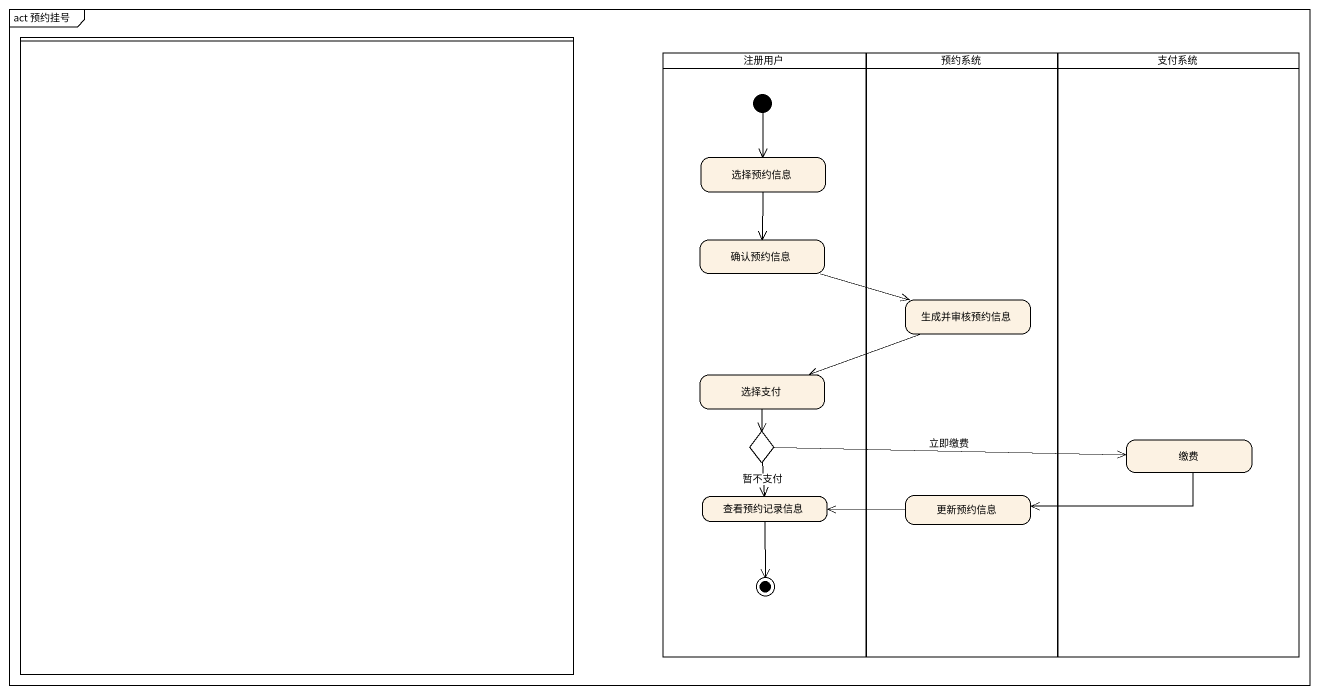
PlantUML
@startuml
mainframe act 预约挂号
hide empty description
state " " as lane1 <<partition>>
state 注册用户 <<partition>> {
  state 选择预约信息
  state 确认预约信息
  state 选择支付
  state choice1 <<choice>>
  state 查看预约记录信息
  [*] --> 选择预约信息
  查看预约记录信息 --> [*]
}
state 预约系统 <<partition>> {
  state 生成并审核预约信息
  state 更新预约信息
}
state 支付系统 <<partition>> {
  state 缴费
}
选择预约信息 --> 确认预约信息
确认预约信息 -right-> 生成并审核预约信息
生成并审核预约信息 -left-> 选择支付
选择支付 --> choice1
choice1 -right-> 缴费 : 立即缴费
choice1 --> 查看预约记录信息 : 暂不支付
缴费 -left-> 更新预约信息
更新预约信息 -left-> 查看预约记录信息
@enduml
